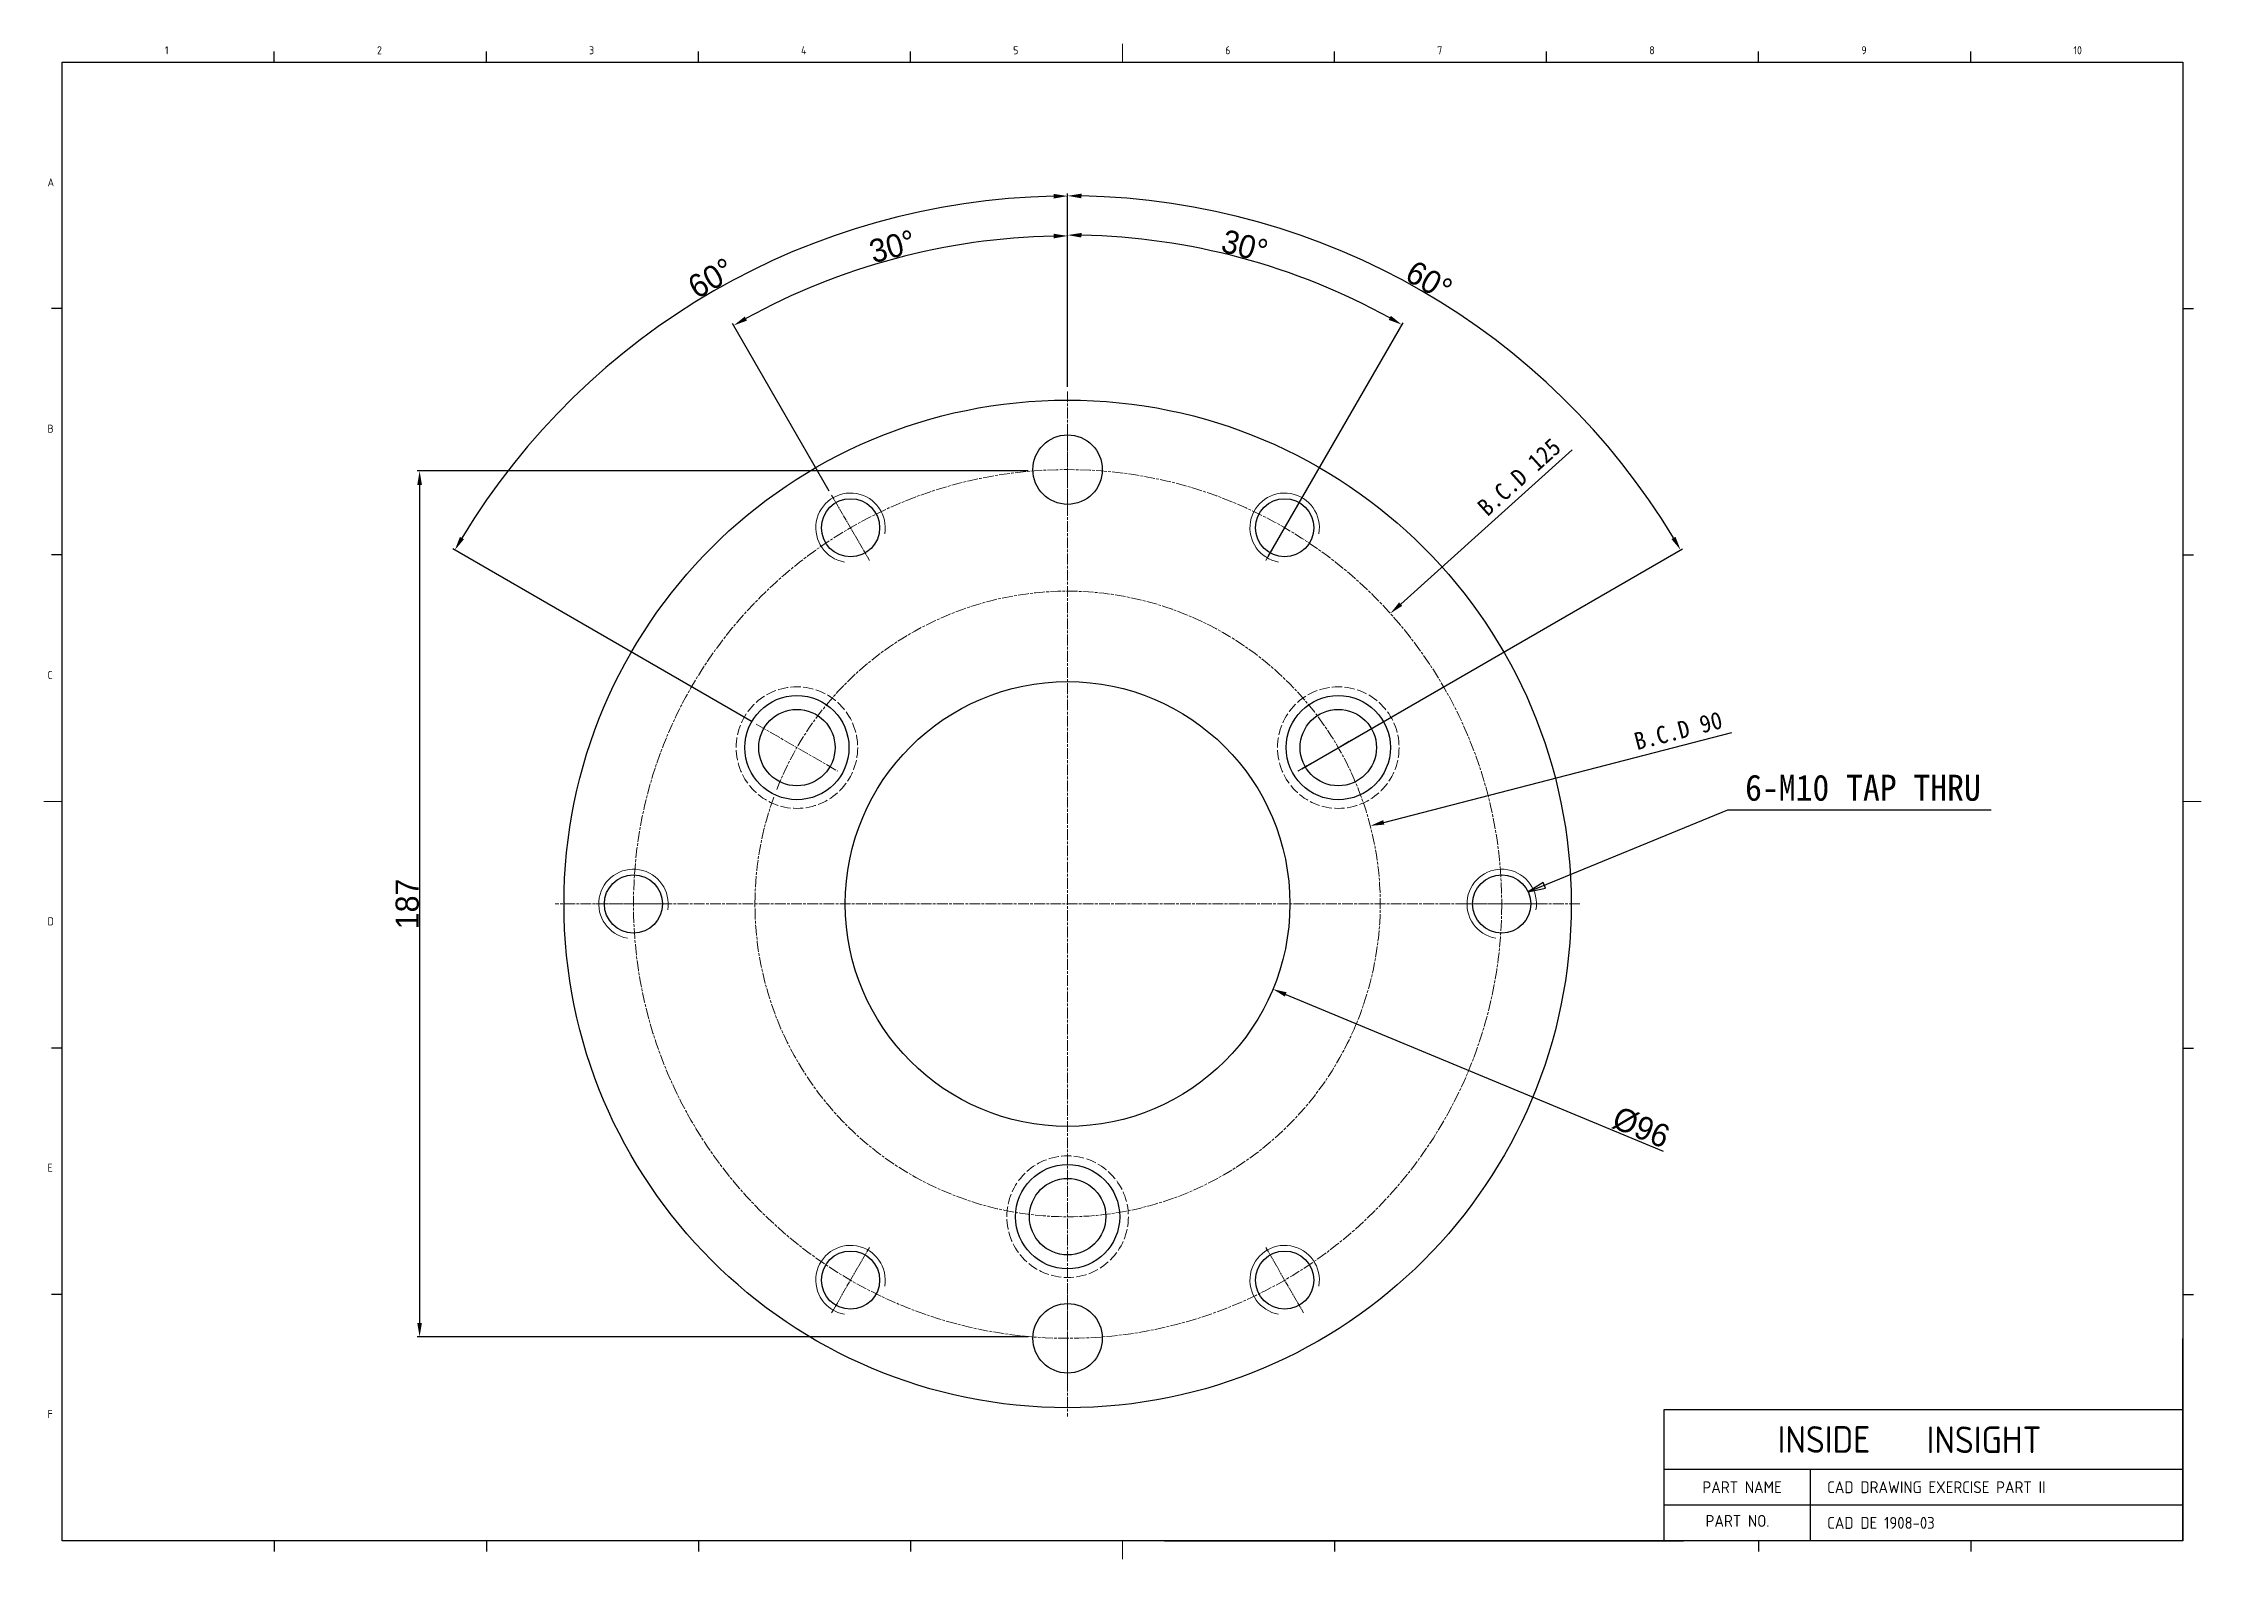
# Model space of a CAD drawing. Header units: inches. Extents: x 328 to 12229, y 132 to 477.
# Drawn here: x 6881.9 to 7348.1, y 134.9 to 462.2 of the extents above; entities that cross this region are included whole.
import ezdxf

# ---------------------------------------------------------------- set-up
doc = ezdxf.new("R2010")
doc.units = ezdxf.units.IN
doc.header["$MEASUREMENT"] = 0
for name, pattern in [('D2', [11.2, 8, -0.8, 0.4, -0.8, 0.4, -0.8]), ('DC19051-050-06-B-003_PLATE B$0$CHAIN', [0.3543, 0.2362, -0.0295, 0.0591, -0.0295]), ('DC19051-050-06-B-003_PLATE B$0$DASHED', [0.2068, 0.1655, -0.0413])]:
    doc.linetypes.add(name, pattern=pattern)
doc.layers.add('3', color=3, linetype='D2')
for name, color, linetype, lineweight in [('DC19051-050-06-B-003_PLATE B$0$1', 1, 'DC19051-050-06-B-003_PLATE B$0$CHAIN', 9), ('DC19051-050-06-B-003_PLATE B$0$2', 6, 'DC19051-050-06-B-003_PLATE B$0$DASHED', 18), ('DC19051-050-06-B-003_PLATE B$0$4', 7, 'Continuous', 9), ('DC19051-050-06-B-003_PLATE B$0$7', 7, 'Continuous', 30), ('DIMENSION', 3, 'Continuous', 25)]:
    doc.layers.add(name, color=color, linetype=linetype, lineweight=lineweight)
doc.styles.add('A', font='GENISO', dxfattribs={"bigfont": 'WHGTXT'})
doc.styles.add('DC19051-050-06-B-003_PLATE B$0$주 문자 (MNL)_3', font='')
doc.styles.get("Standard").update_dxf_attribs({"font": 'gulim.ttc'})
doc.styles.get('DC19051-050-06-B-003_PLATE B$0$주 문자 (MNL)_3').set_extended_font_data('GulimChe')
doc.dimstyles.new('Copy of Copy of inside insight-1', dxfattribs={"dimscale": 100, "dimtxt": 5, "dimasz": 3, "dimexe": 0.5, "dimexo": 1, "dimgap": 0.09, "dimtad": 1, "dimdec": 0, "dimzin": 0, "dimdsep": 46, "dimtxsty": 'Standard', "dimcen": 0.09, "dimdle": 1, "dimclrd": 3, "dimclre": 3, "dimclrt": 2, "dimadec": 0, "dimazin": 0, "dimtfac": 1, "dimtdec": 0, "dimtofl": 0, "dimtmove": 0, "dimatfit": 3, "dimfxl": 0, "dimtolj": 1, "dimtzin": 0, "dimarcsym": 0})
doc.dimstyles.new('DC19051-050-06-B-003_PLATE B$0$기본값 (MNL)$7', dxfattribs={"dimscale": 1.25, "dimtxt": 3, "dimasz": 3, "dimexe": 0.8, "dimexo": 0.8, "dimgap": 0.5, "dimtad": 1, "dimdec": 5, "dimrnd": 1e-08, "dimdsep": 46, "dimtxsty": 'DC19051-050-06-B-003_PLATE B$0$주 문자 (MNL)_3', "dimcen": 0.09, "dimdle": 15, "dimclrd": 176, "dimclre": 174, "dimclrt": 150, "dimadec": 6, "dimazin": 2, "dimtfac": 0.833333, "dimtdec": 4, "dimtmove": 0, "dimatfit": 3, "dimldrblk": 'DC19051-050-06-B-003_PLATE B$0$Filled-1', "dimfxl": 0, "dimtolj": 1, "dimlwd": -1, "dimlwe": -1, "dimarcsym": 0})

# ---------------------------------------------------------------- blocks, each defined once
blk = doc.blocks.new('*D391')
at = {"layer": 'Defpoints', "color": 0}
for p in [(7172.83, 339.12), (7033.44, 213.71)]:
    blk.add_point(p, dxfattribs=at)
at = {"layer": 'DIMENSION', "color": 3, "lineweight": -2}
blk.add_line((7175.06, 341.12), (7212.11, 374.46), dxfattribs=at)
at = {"layer": 'DIMENSION', "color": 3}
for p, q in [((7103.04, 276.42), (7103.22, 276.42)), ((7103.13, 276.33), (7103.13, 276.51))]:
    blk.add_line(p, q, dxfattribs=at)
blk.add_solid([(7174.72, 341.5), (7175.39, 340.75), (7172.83, 339.12)], dxfattribs=at)
at = {"layer": 'DIMENSION', "color": 2, "insert": (7189.92, 361.46), "char_height": 5, "attachment_point": 1, "rotation": 41.977}
blk.add_mtext('\\A1; \\f굴림체|b0|i0;\\H3.7500;B.C.D 125 ', dxfattribs=at)
blk = doc.blocks.new('*D392')
at = {"layer": 'Defpoints', "color": 0}
for p in [(7168.5, 293.27), (7037.77, 259.56)]:
    blk.add_point(p, dxfattribs=at)
at = {"layer": 'DIMENSION', "color": 3, "lineweight": -2}
blk.add_line((7171.4, 294.02), (7246.58, 313.41), dxfattribs=at)
at = {"layer": 'DIMENSION', "color": 3}
for p, q in [((7103.04, 276.42), (7103.22, 276.42)), ((7103.13, 276.33), (7103.13, 276.51))]:
    blk.add_line(p, q, dxfattribs=at)
blk.add_solid([(7171.28, 294.51), (7171.53, 293.54), (7168.5, 293.27)], dxfattribs=at)
at = {"layer": 'DIMENSION', "color": 2, "insert": (7223.38, 312.78), "char_height": 5, "attachment_point": 1, "rotation": 14.4619}
blk.add_mtext('\\A1; \\f굴림체|b0|i0;\\H3.7500;B.C.D 90', dxfattribs=at)
blk = doc.blocks.new('*D393')
at = {"layer": 'Defpoints', "color": 0}
for p in [(7058.8, 294.8), (7147.47, 258.03)]:
    blk.add_point(p, dxfattribs=at)
at = {"layer": 'DIMENSION', "color": 3}
for p, q in [((7103.04, 276.42), (7103.22, 276.42)), ((7103.13, 276.33), (7103.13, 276.51))]:
    blk.add_line(p, q, dxfattribs=at)
at = {"layer": 'DIMENSION', "color": 3, "lineweight": -2}
blk.add_line((7150.24, 256.88), (7231.73, 223.09), dxfattribs=at)
at = {"layer": 'DIMENSION', "color": 3}
blk.add_solid([(7150.44, 257.34), (7150.05, 256.42), (7147.47, 258.03)], dxfattribs=at)
at = {"layer": 'DIMENSION', "color": 2, "insert": (7222.28, 232.93), "char_height": 5, "attachment_point": 1, "rotation": 337.4763}
blk.add_mtext('\\A1;%%c96', dxfattribs=at)
blk = doc.blocks.new('*D394')
at = {"layer": 'Defpoints', "color": 0}
for p in [(7152.51, 412.07), (7103.13, 387.04), (7145.93, 350.54), (7103.13, 276.42)]:
    blk.add_point(p, dxfattribs=at)
at = {"layer": 'DIMENSION', "color": 3, "lineweight": -2}
for p, q in [((7103.13, 388.04), (7103.13, 421.28)), ((7146.43, 351.41), (7175.57, 401.87))]:
    blk.add_line(p, q, dxfattribs=at)
blk.add_arc((7103.13, 276.42), 144.37, 61.1907, 88.8093, dxfattribs=at)
at = {"layer": 'DIMENSION', "color": 3}
for points in [[(7106.14, 421.25), (7106.13, 420.25), (7103.13, 420.78)], [(7172.46, 402.48), (7172.95, 403.35), (7175.32, 401.44)]]:
    blk.add_solid(points, dxfattribs=at)
at = {"layer": 'DIMENSION', "color": 2, "insert": (7137.26, 422.13), "char_height": 5, "attachment_point": 1, "rotation": 345}
blk.add_mtext('\\A1;30%%d', dxfattribs=at)
blk = doc.blocks.new('*D395')
at = {"layer": 'Defpoints', "color": 0}
for p in [(7078.1, 418.41), (7103.13, 387.04), (7052.18, 364.67), (7103.13, 276.42)]:
    blk.add_point(p, dxfattribs=at)
at = {"layer": 'DIMENSION', "color": 3, "lineweight": -2}
for p, q in [((7103.13, 388.04), (7103.13, 421.1)), ((7051.68, 365.54), (7030.79, 401.71))]:
    blk.add_line(p, q, dxfattribs=at)
blk.add_arc((7103.13, 276.42), 144.18, 91.1922, 118.8078, dxfattribs=at)
at = {"layer": 'DIMENSION', "color": 3}
for points in [[(7100.14, 420.07), (7100.13, 421.07), (7103.13, 420.6)], [(7033.41, 403.19), (7033.9, 402.32), (7031.04, 401.28)]]:
    blk.add_solid(points, dxfattribs=at)
at = {"layer": 'DIMENSION', "color": 2, "insert": (7059.87, 419.49), "char_height": 5, "attachment_point": 1, "rotation": 15}
blk.add_mtext('\\A1;30%%d', dxfattribs=at)
blk = doc.blocks.new('*D396')
at = {"layer": 'Defpoints', "color": 0}
for p in [(7155.41, 420.04), (7103.13, 387.04), (7152.82, 305.1), (7103.13, 276.42)]:
    blk.add_point(p, dxfattribs=at)
at = {"layer": 'DIMENSION', "color": 3, "lineweight": -2}
for p, q in [((7103.13, 388.04), (7103.13, 429.75)), ((7153.69, 305.6), (7235.93, 353.08))]:
    blk.add_line(p, q, dxfattribs=at)
blk.add_arc((7103.13, 276.42), 152.84, 31.1246, 88.8754, dxfattribs=at)
at = {"layer": 'DIMENSION', "color": 3}
for points in [[(7106.14, 429.72), (7106.13, 428.72), (7103.13, 429.25)], [(7233.54, 355.16), (7234.4, 355.67), (7235.5, 352.83)]]:
    blk.add_solid(points, dxfattribs=at)
at = {"layer": 'DIMENSION', "color": 2, "insert": (7178.19, 415.59), "char_height": 5, "attachment_point": 1, "rotation": 329.9421}
blk.add_mtext('\\A1;60%%d', dxfattribs=at)
blk = doc.blocks.new('*D397')
at = {"layer": 'Defpoints', "color": 0}
for p in [(7004.93, 393.45), (7103.13, 387.04), (7035.91, 315.23), (7103.13, 276.42)]:
    blk.add_point(p, dxfattribs=at)
at = {"layer": 'DIMENSION', "color": 3, "lineweight": -2}
for p, q in [((7103.13, 388.04), (7103.13, 429.7)), ((7035.04, 315.73), (6970.39, 353.06))]:
    blk.add_line(p, q, dxfattribs=at)
blk.add_arc((7103.13, 276.42), 152.78, 91.1251, 148.8749, dxfattribs=at)
at = {"layer": 'DIMENSION', "color": 3}
for points in [[(7100.14, 428.67), (7100.13, 429.67), (7103.13, 429.2)], [(6971.91, 355.64), (6972.78, 355.14), (6970.82, 352.81)]]:
    blk.add_solid(points, dxfattribs=at)
at = {"layer": 'DIMENSION', "color": 2, "insert": (7020.6, 411.23), "char_height": 5, "attachment_point": 1, "rotation": 29.7523}
blk.add_mtext('\\A1;60%%d', dxfattribs=at)
blk = doc.blocks.new('DC19051-050-06-B-003_PLATE B$0$Filled-1')
at = {"color": 0}
for p, q in [((0, 0), (-1, 0.17)), ((-1, 0.17), (-1, -0.17)), ((-1, 0), (0, 0)), ((-1, -0.17), (0, 0))]:
    blk.add_line(p, q, dxfattribs=at)
at = {"color": 0, "flags": 128}
blk.add_lwpolyline([(-1, -0.17), (0, 0), (-1, 0.17), (-1, -0.17)], dxfattribs=at)
at = {"color": 0}
blk.add_solid([(-1, -0.17), (0, 0), (-1, 0.17), (-1, -0.17)], dxfattribs=at)
blk = doc.blocks.new('*D398')
at = {"layer": 'Defpoints', "color": 0}
for p in [(7095.64, 369.87), (6963.2, 182.97), (7095.64, 182.97)]:
    blk.add_point(p, dxfattribs=at)
at = {"layer": 'DIMENSION', "color": 3, "lineweight": -2}
for p, q in [((7094.64, 369.87), (6962.7, 369.87)), ((6963.2, 366.87), (6963.2, 185.97)), ((7094.64, 182.97), (6962.7, 182.97))]:
    blk.add_line(p, q, dxfattribs=at)
at = {"layer": 'DIMENSION', "color": 3}
for points in [[(6963.7, 366.87), (6962.7, 366.87), (6963.2, 369.87)], [(6962.7, 185.97), (6963.7, 185.97), (6963.2, 182.97)]]:
    blk.add_solid(points, dxfattribs=at)
at = {"layer": 'DIMENSION', "color": 2, "insert": (6960.55, 276.42), "char_height": 5, "attachment_point": 5, "rotation": 90}
blk.add_mtext('\\A1;187', dxfattribs=at)

msp = doc.modelspace()

# ---------------------------------------------------------------- linework, layer by layer
at = {"linetype": 'Continuous'}
for p, q in [((6886.029603, 458.079928), (7343.949603, 458.079928)), ((6886.029603, 138.975928), (6886.029603, 458.079928)), ((7343.949603, 458.079928), (7343.949603, 138.975928)), ((7343.949603, 138.975928), (6886.029603, 138.975928))]:
    msp.add_line(p, q, dxfattribs=at)
at = {"layer": '3', "color": 3, "linetype": 'Continuous'}
for p, q in [((6931.821603, 458.079928), (6931.821603, 460.383928)), ((6977.613603, 458.079928), (6977.613603, 460.383928)), ((7069.197603, 458.079928), (7069.197603, 460.383928)), ((7160.781603, 458.079928), (7160.781603, 460.383928)), ((7206.573603, 458.079928), (7206.573603, 460.383928)), ((7252.365603, 458.079928), (7252.365603, 460.383928)), ((7298.157603, 458.079928), (7298.157603, 460.383928)), ((6886.029603, 404.915128), (6883.725603, 404.915128)), ((7343.949603, 404.915128), (7346.253603, 404.915128)), ((6886.029603, 351.750328), (6883.725603, 351.750328)), ((7343.949603, 351.750328), (7346.253603, 351.750328)), ((6886.029603, 245.305528), (6883.725603, 245.305528)), ((7343.949603, 245.305528), (7346.253603, 245.305528)), ((6886.029603, 192.140728), (6883.725603, 192.140728)), ((7343.949603, 192.140728), (7346.253603, 192.140728)), ((7343.949603, 138.975928), (7343.949603, 182.599288)), ((7343.949603, 167.202808), (7231.897443, 167.202808)), ((7231.897443, 167.202808), (7231.897443, 138.975928)), ((7343.949603, 154.372408), (7231.897443, 154.372408)), ((7263.545763, 138.975928), (7263.545763, 154.372408)), ((7343.949603, 146.674168), (7231.897443, 146.674168)), ((6931.821603, 138.975928), (6931.821603, 136.671928)), ((6977.613603, 138.975928), (6977.613603, 136.671928)), ((7023.405603, 138.975928), (7023.405603, 136.671928)), ((7069.197603, 138.975928), (7069.197603, 136.671928)), ((7124.078366, 138.975928), (7236.130526, 138.975928)), ((7160.781603, 138.975928), (7160.781603, 136.671928)), ((7252.365603, 138.975928), (7252.365603, 136.671928)), ((7298.157603, 138.975928), (7298.157603, 136.671928))]:
    msp.add_line(p, q, dxfattribs=at)
at = {"layer": '3', "linetype": 'Continuous'}
msp.add_line((7023.405603, 458.079928), (7023.405603, 460.383928), dxfattribs=at)
at = {"layer": '3', "color": 3, "linetype": 'Continuous', "const_width": 0.1728}
for points in [[(7114.989603, 458.079928), (7114.989603, 462.111928)], [(6886.029603, 298.527928), (6881.997603, 298.527928)], [(7343.949603, 298.527928), (7347.981603, 298.527928)], [(7114.989603, 138.975928), (7114.989603, 134.943928)]]:
    msp.add_lwpolyline(points, dxfattribs=at)
at = {"layer": 'DC19051-050-06-B-003_PLATE B$0$1', "linetype": 'DC19051-050-06-B-003_PLATE B$0$CHAIN', "ltscale": 9.878633}
for p, q in [((7103.13402, 387.040517), (7103.13402, 165.790517)), ((7035.908798, 315.228017), (7053.445812, 305.103017)), ((7152.822227, 305.103017), (7170.359242, 315.228017)), ((7213.75902, 276.415517), (6992.50902, 276.415517)), ((7103.13402, 219.040517), (7103.13402, 198.790517))]:
    msp.add_line(p, q, dxfattribs=at)
at = {"layer": 'DC19051-050-06-B-003_PLATE B$0$1', "linetype": 'DC19051-050-06-B-003_PLATE B$0$CHAIN', "ltscale": 5.555987}
for p, q in [((7103.13402, 360.790517), (7103.13402, 379.540517)), ((7103.13402, 192.040517), (7103.13402, 173.290517))]:
    msp.add_line(p, q, dxfattribs=at)
at = {"layer": 'DC19051-050-06-B-003_PLATE B$0$1', "linetype": 'DC19051-050-06-B-003_PLATE B$0$CHAIN', "ltscale": 4.834147}
for p, q in [((7052.18052, 364.669568), (7060.33752, 350.541229)), ((7145.93052, 350.541229), (7154.08752, 364.669568)), ((7017.54102, 276.415517), (7001.22702, 276.415517)), ((7188.72702, 276.415517), (7205.04102, 276.415517)), ((7060.33752, 202.289805), (7052.18052, 188.161466)), ((7145.93052, 202.289805), (7154.08752, 188.161466))]:
    msp.add_line(p, q, dxfattribs=at)
at = {"layer": 'DC19051-050-06-B-003_PLATE B$0$1', "linetype": 'DC19051-050-06-B-003_PLATE B$0$CHAIN', "ltscale": 9.878633}
msp.add_circle((7103.13402, 276.415517), 93.75, dxfattribs=at)
msp.add_arc((7103.13402, 276.415517), 67.5, 160.06457561, 158.59436693, dxfattribs=at)
at = {"layer": 'DC19051-050-06-B-003_PLATE B$0$2', "ltscale": 13.292522}
for centre in [(7044.677305, 310.165517), (7161.590735, 310.165517), (7103.13402, 208.915517)]:
    msp.add_circle(centre, 13.125, dxfattribs=at)
at = {"layer": 'DC19051-050-06-B-003_PLATE B$0$4'}
for centre in [(7056.25902, 357.605399), (7150.00902, 357.605399), (7009.38402, 276.415517), (7196.88402, 276.415517), (7056.25902, 195.225635), (7150.00902, 195.225635)]:
    msp.add_arc(centre, 7.5, 350, 260, dxfattribs=at)
at = {"layer": 'DC19051-050-06-B-003_PLATE B$0$7'}
for centre, radius in [((7103.13402, 276.415517), 108.75), ((7103.13402, 370.165517), 7.5), ((7056.25902, 357.605399), 6.282), ((7150.00902, 357.605399), 6.282), ((7103.13402, 276.415517), 48), ((7044.677305, 310.165517), 11.25), ((7044.677305, 310.165517), 8.25), ((7161.590735, 310.165517), 11.25), ((7161.590735, 310.165517), 8.25), ((7009.38402, 276.415517), 6.282), ((7196.88402, 276.415517), 6.282), ((7103.13402, 208.915517), 11.25), ((7103.13402, 208.915517), 8.25), ((7056.25902, 195.225635), 6.282), ((7150.00902, 195.225635), 6.282), ((7103.13402, 182.665517), 7.5)]:
    msp.add_circle(centre, radius, dxfattribs=at)

# ---------------------------------------------------------------- texts
at = {"linetype": 'Continuous', "style": 'A'}
for s, height, p in [('1', 1.728, (6908.205603, 459.807928)), ('2', 1.728, (6953.997603, 459.807928)), ('3', 1.728, (6999.789603, 459.807928)), ('4', 1.728, (7045.581603, 459.807928)), ('5', 1.728, (7091.373603, 459.807928)), ('6', 1.728, (7137.165603, 459.807928)), ('7', 1.728, (7182.957603, 459.807928)), ('8', 1.728, (7228.749603, 459.807928)), ('9', 1.728, (7274.541603, 459.807928)), ('10', 1.728, (7320.333603, 459.807928)), ('A', 1.728, (6882.861603, 431.295928)), ('B', 1.728, (6882.861603, 378.131128)), ('C', 1.728, (6882.861603, 324.966328)), ('D', 1.728, (6882.861603, 271.801528)), ('E', 1.728, (6882.861603, 218.636728)), ('F', 1.728, (6882.861603, 165.471928)), ('INSIDE', 5.7517114, (7256.466553, 157.958469)), ('INSIGHT', 5.7517114, (7288.638461, 157.885482)), ('PART NAME', 2.56608, (7240.230158, 149.240248)), ('CAD DRAWING EXERCISE PART II', 2.56608, (7267.158158, 149.240248)), ('PART NO.', 2.56608, (7240.908371, 141.969688)), ('CAD DE 1908-03', 2.56608, (7267.158158, 141.542008))]:
    msp.add_text(s, height=height, dxfattribs=at).set_placement(p)
at = {"layer": 'DIMENSION', "insert": (7249.442828, 304.318174), "char_height": 5.62500022, "width": 72.47767464, "attachment_point": 1, "line_spacing_factor": 0.525, "style": 'DC19051-050-06-B-003_PLATE B$0$주 문자 (MNL)_3'}
msp.add_mtext('6-M10 TAP THRU', dxfattribs=at)

# ---------------------------------------------------------------- dimensions: what is measured, and where the dimension line sits
at = {"layer": 'DIMENSION'}
for base, p1, p2, picture, middle in [((7004.926751, 393.454382), (7103.13402, 387.040517), (7035.908798, 315.228017), '*D397', (7027.315026, 409.058812)), ((7155.408, 420.037096), (7152.822227, 305.103017), (7103.13402, 387.040517), '*D396', (7179.687132, 408.700618)), ((7078.097226, 418.406231), (7103.13402, 387.040517), (7052.18052, 364.669568), '*D395', (7065.817192, 415.683813)), ((7152.509969, 412.074824), (7145.93052, 350.541229), (7103.13402, 387.040517), '*D394', (7140.498591, 415.861997))]:
    dim = msp.add_angular_dim_3p(base=base, center=(7103.13402, 276.415517), p1=p1, p2=p2, dimstyle='Copy of Copy of inside insight-1', override={"dimscale": 1, "dimsah": 1}, dxfattribs=at)
    dim.commit()
    dim.dimension.update_dxf_attribs({"geometry": picture, "text_midpoint": middle, "dimtype": 165})
for p1, p2, text, picture, middle in [((7033.43898, 213.712535), (7172.829059, 339.118499), ' \\f굴림체|b0|i0;\\H3.7500;B.C.D 125 ', '*D391', (7202.714102, 366.005366)), ((7037.772819, 259.558368), (7168.49522, 293.272666), ' \\f굴림체|b0|i0;\\H3.7500;B.C.D 90', '*D392', (7235.585197, 310.57568))]:
    dim = msp.add_diameter_dim_2p(p1=p1, p2=p2, text=text, dimstyle='Copy of Copy of inside insight-1', override={"dimscale": 1, "dimsah": 1}, dxfattribs=at)
    dim.commit()
    dim.dimension.update_dxf_attribs({"geometry": picture, "text_midpoint": middle, "dimtype": 163})
dim = msp.add_linear_dim(base=(6963.20342, 182.965517), p1=(7095.640022, 369.865517), p2=(7095.640022, 182.965517), angle=90, dimstyle='Copy of Copy of inside insight-1', override={"dimscale": 1, "dimsah": 1}, dxfattribs=at)
dim.commit()
dim.dimension.update_dxf_attribs({"geometry": '*D398', "text_midpoint": (6960.54592, 276.415517)})
dim = msp.add_diameter_dim_2p(p1=(7058.795401, 294.802657), p2=(7147.472638, 258.028377), dimstyle='Copy of Copy of inside insight-1', override={"dimscale": 1, "dimsah": 1}, dxfattribs=at)
dim.commit()
dim.dimension.update_dxf_attribs({"geometry": '*D393', "text_midpoint": (7225.917228, 225.497556), "dimtype": 163})

# ---------------------------------------------------------------- leaders
at = {"layer": 'DIMENSION', "annotation_type": 0, "has_hookline": 1, "hookline_direction": 0, "text_width": 53.10248}
msp.add_leader([(7202.609262, 279.001079), (7245.692828, 296.722668), (7249.442828, 296.722668)], dimstyle='DC19051-050-06-B-003_PLATE B$0$기본값 (MNL)$7', override={"dimgap": 0, "dimtad": 1}, dxfattribs=at)

doc.saveas('drawing.dxf')
